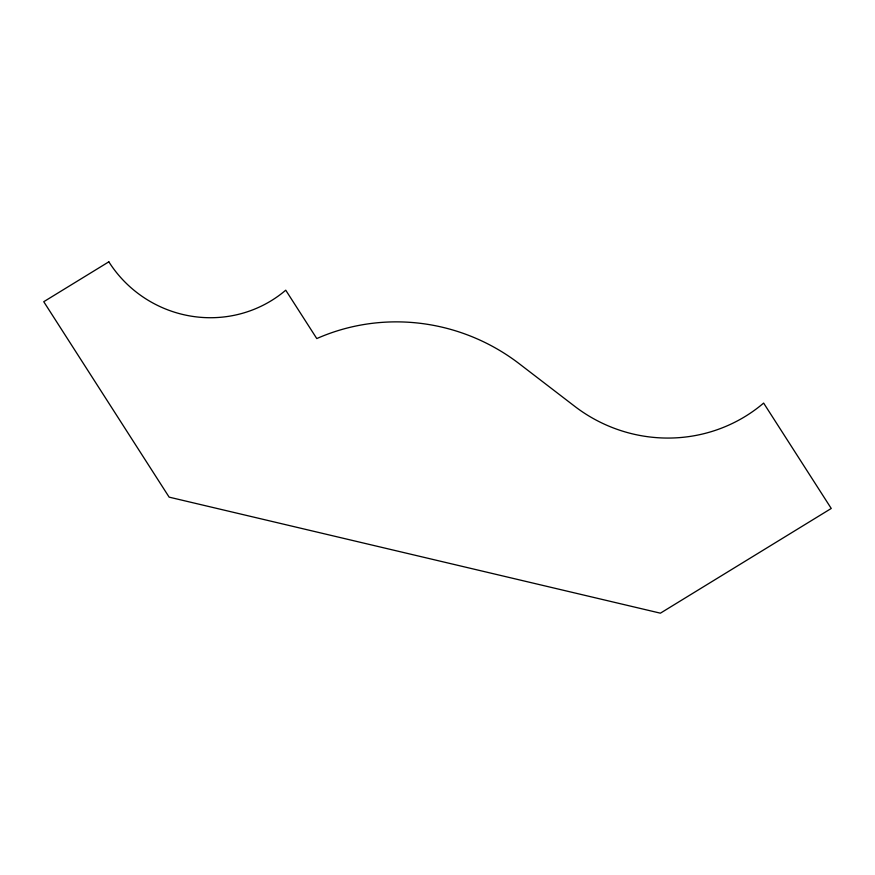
<?xml version="1.0" encoding="UTF-8"?>
<svg xmlns="http://www.w3.org/2000/svg" width="875" height="875" viewBox="0 0 875 875"><rect width="100%" height="100%" fill="white"/><g stroke="black" fill="none" stroke-linecap="round" stroke-linejoin="round"><path stroke-width="1.31" d="M108.839 261.822L43.75 301.711L169.137 497.142L660.395 613.178L831.25 508.462L763.634 403.08A150.084 146.409 29.8 0 1 574.733 406.328L519.312 363.781A198.209 193.364 29.8 0 0 316.783 338.57L285.742 290.194A118.048 115.161 29.8 0 1 108.839 261.822"/></g></svg>
